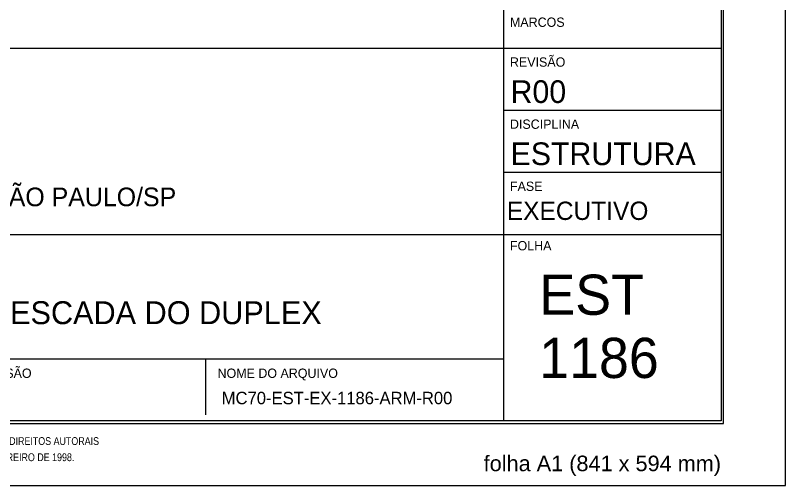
# Model space of a CAD drawing. Extents: x 0 to 84.1, y 0 to 59.4.
# Drawn here: x 71.69 to 84.1, y 0 to 7.57 of the extents above; entities that cross this region are included whole.
import ezdxf
from ezdxf.enums import TextEntityAlignment as Align

# ---------------------------------------------------------------- set-up
doc = ezdxf.new("R2010")
doc.units = 0
doc.header["$MEASUREMENT"] = 0
for name, color, linetype in [('ARQ-MAR', 2, 'CONTINUOUS'), ('ARQ_CAR', 7, 'CONTINUOUS'), ('ARQ_CAR-TXT', 7, 'CONTINUOUS'), ('ARQ_FOLHA', 7, 'CONTINUOUS'), ('ARQ_TXT-2', 2, 'CONTINUOUS'), ('PENA_02', 2, 'CONTINUOUS'), ('PSG-NV1-HTC-251', 251, 'CONTINUOUS')]:
    doc.layers.add(name, color=color, linetype=linetype)
doc.styles.add('01-MILLEU', font='GOTHIC.TTF')
doc.styles.add('CARIMBO', font='romans.shx', dxfattribs={"height": 30})
doc.styles.add('TQS_ARIAL', font='arial.ttf')

# ---------------------------------------------------------------- blocks, each defined once
blk = doc.blocks.new('*U3')
at = {"layer": 'ARQ_CAR-TXT', "true_color": 0x58ba48}
h = blk.add_hatch(color=85, dxfattribs=at)
h.dxf.hatch_style = 1
h.paths.add_polyline_path([(-11.28, 0), (0, 0), (0, 30), (-11.28, 30)])
at = {"layer": 'ARQ_CAR', "color": 5}
blk.add_lwpolyline([(-11.28, 0), (0, 0), (0, 30), (-11.28, 30)], close=True, dxfattribs=at)
at = {"layer": 'ARQ_CAR-TXT', "color": 4, "style": '01-MILLEU'}
blk.add_text('EX', height=4.614, rotation=90, dxfattribs=at).set_placement((-3.26, 10.64))
at = {"layer": 'ARQ_TXT-2', "style": '01-MILLEU'}
blk.add_text('EXECUTIVO', height=2.95, dxfattribs=at).set_placement((-34.5, -57.63))

msp = doc.modelspace()

# ---------------------------------------------------------------- linework, layer by layer
at = {"layer": 'ARQ-MAR', "color": 5}
msp.add_line((65.759, 2.04), (79.56, 2.04), dxfattribs=at)
at = {"layer": 'ARQ-MAR', "color": 3}
msp.add_line((74.759, 1.14), (74.759, 1.64), dxfattribs=at)
at = {"layer": 'ARQ_CAR', "color": 5}
msp.add_lwpolyline([(65.56, 1.04), (65.56, 13.04), (83.06, 13.04), (83.06, 1.04)], close=True, dxfattribs=at)
for points in [[(79.56, 1.04), (79.56, 10.04)], [(83.06, 7.04), (65.56, 7.04)], [(65.56, 4.04), (83.06, 4.04)], [(65.56, 2.04), (79.56, 2.04)]]:
    msp.add_lwpolyline(points, dxfattribs=at)
at = {"layer": 'ARQ_CAR'}
for points in [[(83.06, 6.04), (79.56, 6.04)], [(83.06, 5.04), (79.56, 5.04)]]:
    msp.add_lwpolyline(points, dxfattribs=at)
at = {"layer": 'ARQ_CAR', "color": 3}
msp.add_lwpolyline([(74.759, 1.14), (74.759, 2.04)], dxfattribs=at)
at = {"layer": 'ARQ_FOLHA', "color": 1}
for points in [[(0, 0), (84.1, 0), (84.1, 59.4), (0, 59.4)], [(2.5, 1), (83.1, 1), (83.1, 58.4), (2.5, 58.4)]]:
    msp.add_lwpolyline(points, close=True, dxfattribs=at)
at = {"layer": 'PENA_02', "linetype": 'Continuous'}
msp.add_lwpolyline([(0, 0), (84.1, 0), (84.1, 59.4), (0, 59.4), (0, 0)], dxfattribs=at)
msp.add_lwpolyline([(0, 0), (84.1, 0), (84.1, 59.4), (0, 59.4), (0, 0)], dxfattribs=at)

# ---------------------------------------------------------------- block references
at = {"layer": 'ARQ_CAR', "xscale": 0.09999999999999899, "yscale": 0.09999999999999899, "zscale": 0.09999999999999899}
msp.add_blockref('*U3', (83.06, 10.04), dxfattribs=at)

# ---------------------------------------------------------------- texts
at = {"layer": 'ARQ_CAR-TXT', "color": 1, "style": '01-MILLEU'}
for s, p in [('REVISÃO', (79.66, 6.744)), ('DISCIPLINA', (79.66, 5.744)), ('FASE', (79.66, 4.744)), ('FOLHA', (79.66, 3.787)), ('DATA EMISSÃO', (70.45, 1.734)), ('NOME DO ARQUIVO', (74.95, 1.734))]:
    msp.add_text(s, height=0.15, dxfattribs=at).set_placement(p)
at = {"layer": 'ARQ_CAR-TXT', "color": 4, "style": '01-MILLEU'}
msp.add_text('FORMA E ARMAÇÃO DA ESCADA DO DUPLEX', height=0.36915, dxfattribs=at).set_placement((65.766, 2.599))
at = {"layer": 'ARQ_FOLHA', "insert": (83.06, 0.482), "char_height": 0.25, "width": 8.4157, "attachment_point": 3, "style": 'TQS_ARIAL'}
msp.add_mtext('\\pxt3;folha A1 (841 x 594 mm)', dxfattribs=at)
at = {"layer": 'ARQ_TXT-2', "style": '01-MILLEU'}
for s, height, p in [('RUA JURÉIA, 216 E 220, SÃO PAULO/SP', 0.3, (66.659, 4.498)), ('MC70-EST-EX-1186-ARM-R00', 0.2, (75.017, 1.31))]:
    msp.add_text(s, height=height, dxfattribs=at).set_placement(p)
for tag, p, s, height in [('MARCOS', (79.66, 7.386), 'ERIKA CRAMEZ', 0.15), ('R00', (79.67, 6.16), 'XXX-XX', 0.365), ('ESTRUTURA', (79.67, 5.16), 'ARQUITETURA', 0.365)]:
    msp.add_attdef(tag, p, s, height=height, dxfattribs=at)
msp.add_attdef('EST', text='AR', height=0.6474, dxfattribs=at).set_placement((80.134, 3.073), align=Align.MIDDLE_LEFT)
msp.add_attdef('1186', text='00X', height=0.6474, dxfattribs=at).set_placement((81.094, 2.056), align=Align.MIDDLE)
at = {"layer": 'PSG-NV1-HTC-251', "insert": (65.561, 1.04), "char_height": 0.125, "width": 8.46052, "attachment_point": 1, "line_spacing_factor": 1.25, "style": 'CARIMBO'}
msp.add_mtext('\\pxqc;{\\fArial Narrow|b0|i0|c0|p34;\\PA REPRODUÇÃO TOTAL OU PARCIAL DESTE DESENHO ESTÁ PROIBIDA. DIREITOS AUTORAIS \\PRESERVADOS DE ACORDO COM A LEI FEDERAL 9.610 DE 19 FEVEREIRO DE 1998.}', dxfattribs=at)

doc.saveas('drawing.dxf')
